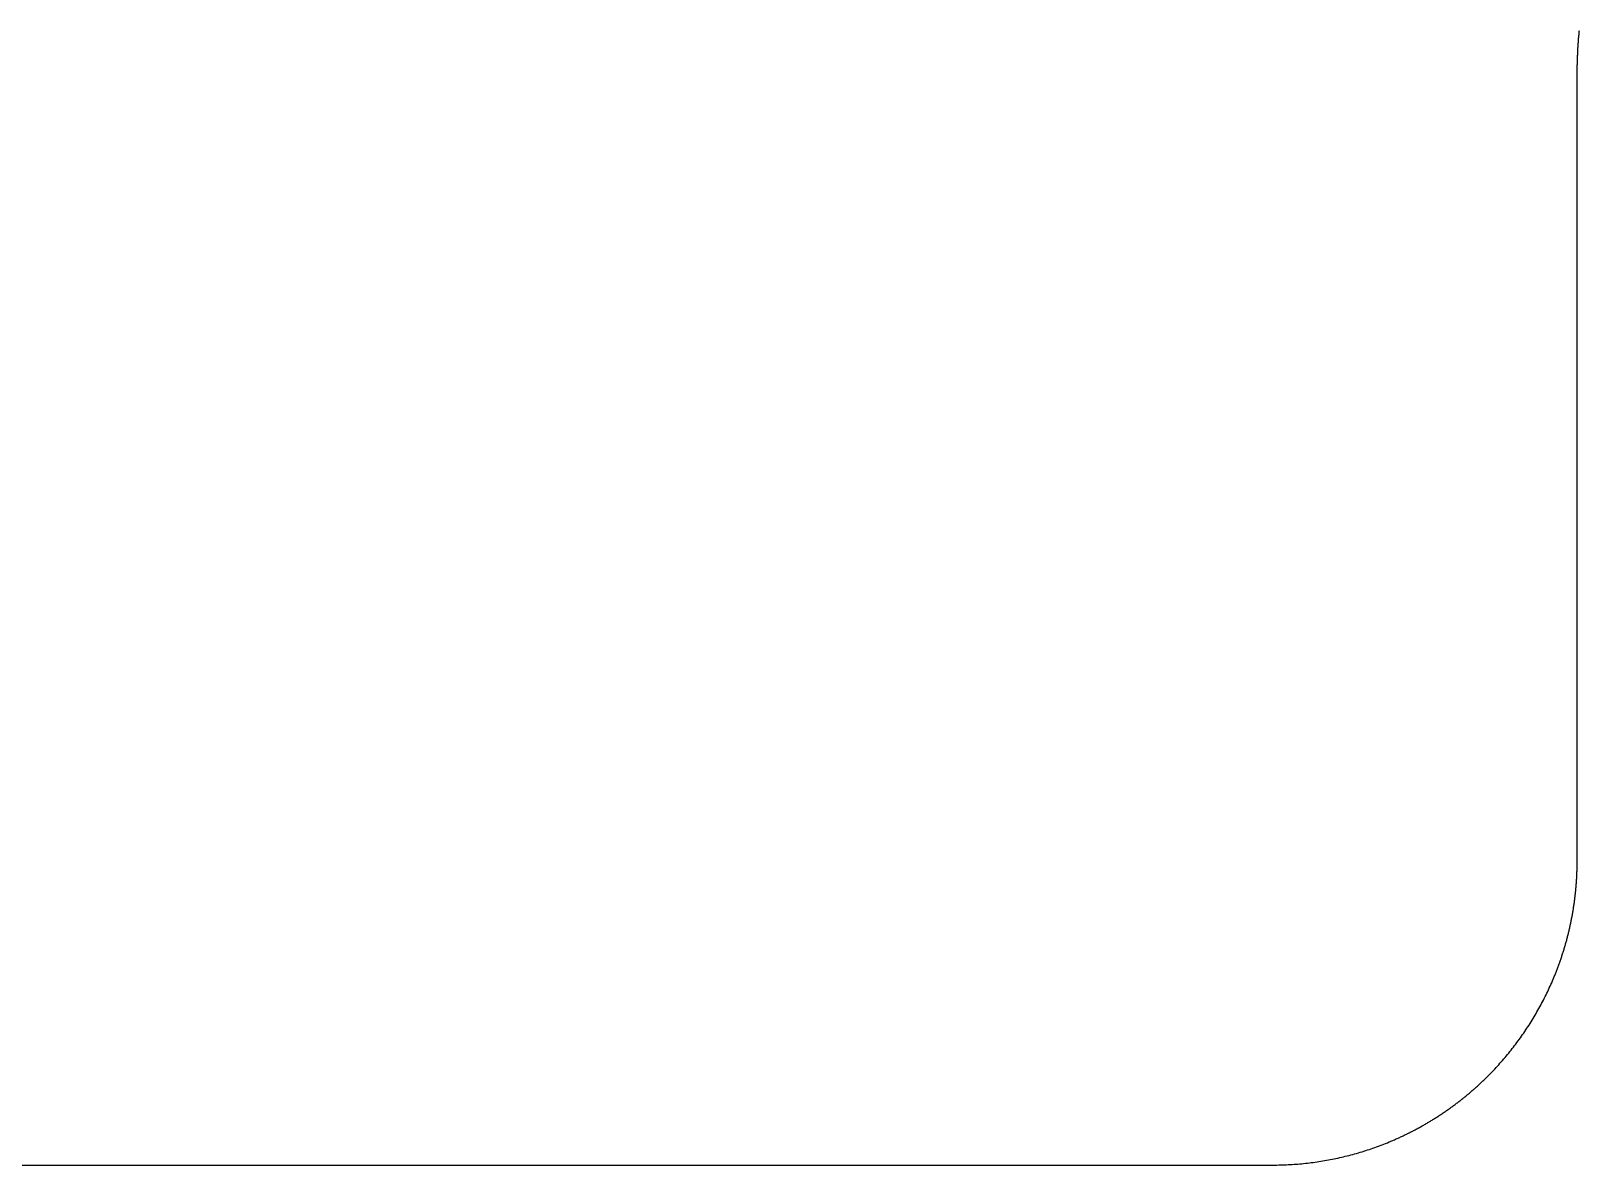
# Model space of a CAD drawing. Header units: millimetres. Extents: x -10 to 277, y -95 to 18.
# Drawn here: x 206.21 to 216.39, y -95.23 to -87.77 of the extents above; entities that cross this region are included whole.
import ezdxf

# ---------------------------------------------------------------- set-up
doc = ezdxf.new("R2010")
doc.units = ezdxf.units.MM
doc.header["$MEASUREMENT"] = 0
doc.layers.add('Edge.Cuts', color=53, linetype='CONTINUOUS')

msp = doc.modelspace()

# ---------------------------------------------------------------- linework, layer by layer
at = {"layer": 'Edge.Cuts', "linetype": 'Continuous'}
for p, q in [((216.383042, -87.815371), (216.382485, -87.82167)), ((216.383619, -87.809072), (216.383042, -87.815371)), ((216.384215, -87.802776), (216.383619, -87.809072)), ((216.384831, -87.796481), (216.384215, -87.802776)), ((216.385468, -87.790189), (216.384831, -87.796481)), ((216.386124, -87.783898), (216.385468, -87.790189)), ((216.3868, -87.77761), (216.386124, -87.783898)), ((216.387496, -87.771324), (216.3868, -87.77761)), ((216.376529, -87.916365), (216.376292, -87.922688)), ((216.376787, -87.910043), (216.376529, -87.916365)), ((216.377064, -87.903723), (216.376787, -87.910043)), ((216.377361, -87.897402), (216.377064, -87.903723)), ((216.377678, -87.891084), (216.377361, -87.897402)), ((216.378016, -87.884766), (216.377678, -87.891084)), ((216.378373, -87.87845), (216.378016, -87.884766)), ((216.37875, -87.872135), (216.378373, -87.87845)), ((216.379147, -87.865822), (216.37875, -87.872135)), ((216.379564, -87.859509), (216.379147, -87.865822)), ((216.380001, -87.8532), (216.379564, -87.859509)), ((216.380458, -87.84689), (216.380001, -87.8532)), ((216.380935, -87.840583), (216.380458, -87.84689)), ((216.381432, -87.834277), (216.380935, -87.840583)), ((216.381949, -87.827973), (216.381432, -87.834277)), ((216.382485, -87.82167), (216.381949, -87.827973)), ((216.375001, -87.992292), (216.375, -87.9946)), ((216.375, -93.226), (216.375, -87.9946)), ((216.375019, -87.98596), (216.375001, -87.992292)), ((216.375056, -87.979631), (216.375019, -87.98596)), ((216.375113, -87.973301), (216.375056, -87.979631)), ((216.375191, -87.966973), (216.375113, -87.973301)), ((216.375288, -87.960643), (216.375191, -87.966973)), ((216.375405, -87.954316), (216.375288, -87.960643)), ((216.375543, -87.947988), (216.375405, -87.954316)), ((216.3757, -87.941663), (216.375543, -87.947988)), ((216.375877, -87.935336), (216.3757, -87.941663)), ((216.376075, -87.929012), (216.375877, -87.935336)), ((216.376292, -87.922688), (216.376075, -87.929012)), ((216.372936, -93.316877), (216.373213, -93.310557)), ((216.373213, -93.310557), (216.373471, -93.304235)), ((216.373471, -93.304235), (216.373708, -93.297912)), ((216.373708, -93.297912), (216.373925, -93.291588)), ((216.373925, -93.291588), (216.374123, -93.285264)), ((216.374123, -93.285264), (216.3743, -93.278937)), ((216.3743, -93.278937), (216.374457, -93.272612)), ((216.374457, -93.272612), (216.374595, -93.266284)), ((216.374595, -93.266284), (216.374712, -93.259957)), ((216.374712, -93.259957), (216.374809, -93.253627)), ((216.374809, -93.253627), (216.374887, -93.247299)), ((216.374887, -93.247299), (216.374944, -93.240969)), ((216.374944, -93.240969), (216.374981, -93.23464)), ((216.374981, -93.23464), (216.374999, -93.228309)), ((216.374999, -93.228309), (216.375, -93.226)), ((216.365785, -93.417824), (216.366381, -93.411528)), ((216.366381, -93.411528), (216.366958, -93.405229)), ((216.366958, -93.405229), (216.367515, -93.39893)), ((216.367515, -93.39893), (216.368051, -93.392627)), ((216.368051, -93.392627), (216.368568, -93.386323)), ((216.368568, -93.386323), (216.369065, -93.380017)), ((216.369065, -93.380017), (216.369542, -93.37371)), ((216.369542, -93.37371), (216.369999, -93.3674)), ((216.369999, -93.3674), (216.370436, -93.361091)), ((216.370436, -93.361091), (216.370853, -93.354778)), ((216.370853, -93.354778), (216.37125, -93.348465)), ((216.37125, -93.348465), (216.371627, -93.34215)), ((216.371627, -93.34215), (216.371984, -93.335834)), ((216.371984, -93.335834), (216.372322, -93.329516)), ((216.372322, -93.329516), (216.372639, -93.323198)), ((216.372639, -93.323198), (216.372936, -93.316877)), ((216.353538, -93.518257), (216.354452, -93.512)), ((216.354452, -93.512), (216.355347, -93.505739)), ((216.355347, -93.505739), (216.356221, -93.499477)), ((216.356221, -93.499477), (216.357076, -93.49321)), ((216.357076, -93.49321), (216.357911, -93.486942)), ((216.357911, -93.486942), (216.358726, -93.48067)), ((216.358726, -93.48067), (216.359522, -93.474397)), ((216.359522, -93.474397), (216.360297, -93.46812)), ((216.360297, -93.46812), (216.361053, -93.461841)), ((216.361053, -93.461841), (216.361788, -93.455559)), ((216.361788, -93.455559), (216.362504, -93.449276)), ((216.362504, -93.449276), (216.3632, -93.44299)), ((216.3632, -93.44299), (216.363876, -93.436702)), ((216.363876, -93.436702), (216.364532, -93.430411)), ((216.364532, -93.430411), (216.365169, -93.424119)), ((216.365169, -93.424119), (216.365785, -93.417824)), ((216.336226, -93.617938), (216.337456, -93.611735)), ((216.337456, -93.611735), (216.338666, -93.605528)), ((216.338666, -93.605528), (216.339856, -93.599317)), ((216.339856, -93.599317), (216.341027, -93.593102)), ((216.341027, -93.593102), (216.342178, -93.586884)), ((216.342178, -93.586884), (216.343309, -93.580661)), ((216.343309, -93.580661), (216.344421, -93.574436)), ((216.344421, -93.574436), (216.345513, -93.568207)), ((216.345513, -93.568207), (216.346585, -93.561975)), ((216.346585, -93.561975), (216.347638, -93.555739)), ((216.347638, -93.555739), (216.348671, -93.5495)), ((216.348671, -93.5495), (216.349684, -93.543258)), ((216.349684, -93.543258), (216.350677, -93.537013)), ((216.350677, -93.537013), (216.351651, -93.530764)), ((216.351651, -93.530764), (216.352604, -93.524512)), ((216.352604, -93.524512), (216.353538, -93.518257)), ((216.31233, -93.722751), (216.313891, -93.716622)), ((216.313891, -93.716622), (216.315433, -93.710489)), ((216.315433, -93.710489), (216.316956, -93.70435)), ((216.316956, -93.70435), (216.318459, -93.698207)), ((216.318459, -93.698207), (216.319943, -93.692058)), ((216.319943, -93.692058), (216.321407, -93.685906)), ((216.321407, -93.685906), (216.322852, -93.679748)), ((216.322852, -93.679748), (216.324277, -93.673587)), ((216.324277, -93.673587), (216.325683, -93.66742)), ((216.325683, -93.66742), (216.32707, -93.66125)), ((216.32707, -93.66125), (216.328436, -93.655075)), ((216.328436, -93.655075), (216.329784, -93.648896)), ((216.329784, -93.648896), (216.331111, -93.642712)), ((216.331111, -93.642712), (216.332419, -93.636525)), ((216.332419, -93.636525), (216.333708, -93.630333)), ((216.333708, -93.630333), (216.334977, -93.624138)), ((216.334977, -93.624138), (216.336226, -93.617938)), ((216.282832, -93.826139), (216.284721, -93.820103)), ((216.284721, -93.820103), (216.28659, -93.81406)), ((216.28659, -93.81406), (216.288441, -93.808011)), ((216.288441, -93.808011), (216.290272, -93.801957)), ((216.290272, -93.801957), (216.292085, -93.795897)), ((216.292085, -93.795897), (216.293878, -93.789831)), ((216.293878, -93.789831), (216.295651, -93.78376)), ((216.295651, -93.78376), (216.297406, -93.777683)), ((216.297406, -93.777683), (216.299141, -93.7716)), ((216.299141, -93.7716), (216.300858, -93.765512)), ((216.300858, -93.765512), (216.302554, -93.75942)), ((216.302554, -93.75942), (216.304232, -93.753321)), ((216.304232, -93.753321), (216.30589, -93.747217)), ((216.30589, -93.747217), (216.307529, -93.741108)), ((216.307529, -93.741108), (216.309149, -93.734995)), ((216.309149, -93.734995), (216.310749, -93.728875)), ((216.310749, -93.728875), (216.31233, -93.722751)), ((216.247819, -93.927801), (216.250029, -93.921874)), ((216.250029, -93.921874), (216.252221, -93.91594)), ((216.252221, -93.91594), (216.254394, -93.909999)), ((216.254394, -93.909999), (216.256548, -93.904052)), ((216.256548, -93.904052), (216.258684, -93.898097)), ((216.258684, -93.898097), (216.2608, -93.892136)), ((216.2608, -93.892136), (216.262898, -93.886168)), ((216.262898, -93.886168), (216.264976, -93.880194)), ((216.264976, -93.880194), (216.267036, -93.874213)), ((216.267036, -93.874213), (216.269077, -93.868226)), ((216.269077, -93.868226), (216.271099, -93.862232)), ((216.271099, -93.862232), (216.273102, -93.856232)), ((216.273102, -93.856232), (216.275086, -93.850226)), ((216.275086, -93.850226), (216.277051, -93.844214)), ((216.277051, -93.844214), (216.278997, -93.838195)), ((216.278997, -93.838195), (216.280924, -93.83217)), ((216.280924, -93.83217), (216.282832, -93.826139)), ((216.207394, -94.027436), (216.212427, -94.015829)), ((216.212427, -94.015829), (216.217386, -94.00419)), ((216.217386, -94.00419), (216.222272, -93.99252)), ((216.222272, -93.99252), (216.224687, -93.986674)), ((216.224687, -93.986674), (216.227084, -93.98082)), ((216.227084, -93.98082), (216.229462, -93.974958)), ((216.229462, -93.974958), (216.231822, -93.969089)), ((216.231822, -93.969089), (216.234163, -93.963213)), ((216.234163, -93.963213), (216.236486, -93.957329)), ((216.236486, -93.957329), (216.23879, -93.951438)), ((216.23879, -93.951438), (216.241075, -93.945539)), ((216.241075, -93.945539), (216.243342, -93.939633)), ((216.243342, -93.939633), (216.24559, -93.933721)), ((216.24559, -93.933721), (216.247819, -93.927801)), ((216.158826, -94.130394), (216.164511, -94.119093)), ((216.164511, -94.119093), (216.170124, -94.107757)), ((216.170124, -94.107757), (216.175665, -94.096385)), ((216.175665, -94.096385), (216.181134, -94.084978)), ((216.181134, -94.084978), (216.186531, -94.073537)), ((216.186531, -94.073537), (216.191856, -94.062061)), ((216.191856, -94.062061), (216.197108, -94.050552)), ((216.197108, -94.050552), (216.202287, -94.03901)), ((216.202287, -94.03901), (216.207394, -94.027436)), ((216.10449, -94.230408), (216.110806, -94.219451)), ((216.110806, -94.219451), (216.117054, -94.208454)), ((216.117054, -94.208454), (216.123232, -94.197417)), ((216.123232, -94.197417), (216.12934, -94.186342)), ((216.12934, -94.186342), (216.135379, -94.175228)), ((216.135379, -94.175228), (216.141347, -94.164075)), ((216.141347, -94.164075), (216.147244, -94.152885)), ((216.147244, -94.152885), (216.153071, -94.141658)), ((216.153071, -94.141658), (216.158826, -94.130394)), ((216.037567, -94.337684), (216.044563, -94.32715)), ((216.044563, -94.32715), (216.051491, -94.316572)), ((216.051491, -94.316572), (216.058353, -94.305951)), ((216.058353, -94.305951), (216.065148, -94.295286)), ((216.065148, -94.295286), (216.071875, -94.284578)), ((216.071875, -94.284578), (216.078534, -94.273827)), ((216.078534, -94.273827), (216.085126, -94.263034)), ((216.085126, -94.263034), (216.091649, -94.2522)), ((216.091649, -94.2522), (216.098104, -94.241324)), ((216.098104, -94.241324), (216.10449, -94.230408)), ((215.96401, -94.4405), (215.971656, -94.430431)), ((215.971656, -94.430431), (215.979239, -94.420313)), ((215.979239, -94.420313), (215.986757, -94.410148)), ((215.986757, -94.410148), (215.994211, -94.399935)), ((215.994211, -94.399935), (216.001601, -94.389675)), ((216.001601, -94.389675), (216.008925, -94.379368)), ((216.008925, -94.379368), (216.016184, -94.369016)), ((216.016184, -94.369016), (216.023378, -94.358617)), ((216.023378, -94.358617), (216.030506, -94.348173)), ((216.030506, -94.348173), (216.037567, -94.337684)), ((215.884097, -94.538466), (215.892366, -94.528898)), ((215.892366, -94.528898), (215.900574, -94.519278)), ((215.900574, -94.519278), (215.908721, -94.509607)), ((215.908721, -94.509607), (215.916806, -94.499885)), ((215.916806, -94.499885), (215.92483, -94.490113)), ((215.92483, -94.490113), (215.932791, -94.480289)), ((215.932791, -94.480289), (215.94069, -94.470416)), ((215.94069, -94.470416), (215.948526, -94.460493)), ((215.948526, -94.460493), (215.9563, -94.450521)), ((215.9563, -94.450521), (215.96401, -94.4405)), ((215.7892, -94.6402), (215.79812, -94.631223)), ((215.79812, -94.631223), (215.806982, -94.622191)), ((215.806982, -94.622191), (215.815787, -94.613104)), ((215.815787, -94.613104), (215.824533, -94.603963)), ((215.824533, -94.603963), (215.83322, -94.594767)), ((215.83322, -94.594767), (215.841849, -94.585517)), ((215.841849, -94.585517), (215.850418, -94.576213)), ((215.850418, -94.576213), (215.858928, -94.566855)), ((215.858928, -94.566855), (215.867378, -94.557445)), ((215.867378, -94.557445), (215.875768, -94.547982)), ((215.875768, -94.547982), (215.884097, -94.538466)), ((215.680886, -94.740796), (215.685671, -94.736657)), ((215.685671, -94.736657), (215.690442, -94.732504)), ((215.690442, -94.732504), (215.695201, -94.728335)), ((215.695201, -94.728335), (215.699946, -94.724151)), ((215.699946, -94.724151), (215.704678, -94.719952)), ((215.704678, -94.719952), (215.709397, -94.715738)), ((215.709397, -94.715738), (215.714104, -94.711509)), ((215.714104, -94.711509), (215.718796, -94.707265)), ((215.718796, -94.707265), (215.723475, -94.703006)), ((215.723475, -94.703006), (215.728141, -94.698733)), ((215.728141, -94.698733), (215.732794, -94.694443)), ((215.732794, -94.694443), (215.737433, -94.69014)), ((215.737433, -94.69014), (215.742059, -94.685821)), ((215.742059, -94.685821), (215.746671, -94.681489)), ((215.746671, -94.681489), (215.75127, -94.67714)), ((215.75127, -94.67714), (215.755854, -94.672778)), ((215.755854, -94.672778), (215.760426, -94.6684)), ((215.760426, -94.6684), (215.764984, -94.664009)), ((215.764984, -94.664009), (215.769528, -94.659602)), ((215.769528, -94.659602), (215.774058, -94.655182)), ((215.774058, -94.655182), (215.778575, -94.650746)), ((215.778575, -94.650746), (215.783077, -94.646296)), ((215.783077, -94.646296), (215.787567, -94.641831)), ((215.787567, -94.641831), (215.7892, -94.6402)), ((215.557174, -94.839205), (215.562269, -94.835459)), ((215.562269, -94.835459), (215.567353, -94.831696)), ((215.567353, -94.831696), (215.572424, -94.827918)), ((215.572424, -94.827918), (215.577484, -94.824123)), ((215.577484, -94.824123), (215.582531, -94.820313)), ((215.582531, -94.820313), (215.587566, -94.816486)), ((215.587566, -94.816486), (215.592589, -94.812644)), ((215.592589, -94.812644), (215.597601, -94.808785)), ((215.597601, -94.808785), (215.602599, -94.804911)), ((215.602599, -94.804911), (215.607586, -94.801021)), ((215.607586, -94.801021), (215.61256, -94.797115)), ((215.61256, -94.797115), (215.617523, -94.793193)), ((215.617523, -94.793193), (215.622472, -94.789256)), ((215.622472, -94.789256), (215.62741, -94.785303)), ((215.62741, -94.785303), (215.632334, -94.781335)), ((215.632334, -94.781335), (215.637247, -94.77735)), ((215.637247, -94.77735), (215.642146, -94.773351)), ((215.642146, -94.773351), (215.647034, -94.769335)), ((215.647034, -94.769335), (215.651907, -94.765304)), ((215.651907, -94.765304), (215.65677, -94.761258)), ((215.65677, -94.761258), (215.661618, -94.757196)), ((215.661618, -94.757196), (215.666455, -94.753119)), ((215.666455, -94.753119), (215.671278, -94.749027)), ((215.671278, -94.749027), (215.676089, -94.744918)), ((215.676089, -94.744918), (215.680886, -94.740796)), ((215.399047, -94.943934), (215.404475, -94.940687)), ((215.404475, -94.940687), (215.409893, -94.937423)), ((215.409893, -94.937423), (215.415299, -94.934142)), ((215.415299, -94.934142), (215.420696, -94.930843)), ((215.420696, -94.930843), (215.426082, -94.927528)), ((215.426082, -94.927528), (215.431458, -94.924195)), ((215.431458, -94.924195), (215.436823, -94.920846)), ((215.436823, -94.920846), (215.442178, -94.91748)), ((215.442178, -94.91748), (215.447521, -94.914097)), ((215.447521, -94.914097), (215.452854, -94.910696)), ((215.452854, -94.910696), (215.458176, -94.90728)), ((215.458176, -94.90728), (215.463487, -94.903846)), ((215.463487, -94.903846), (215.468787, -94.900396)), ((215.468787, -94.900396), (215.474077, -94.896928)), ((215.474077, -94.896928), (215.479355, -94.893444)), ((215.479355, -94.893444), (215.484623, -94.889944)), ((215.484623, -94.889944), (215.489879, -94.886427)), ((215.489879, -94.886427), (215.495124, -94.882893)), ((215.495124, -94.882893), (215.500357, -94.879343)), ((215.500357, -94.879343), (215.50558, -94.875775)), ((215.50558, -94.875775), (215.510791, -94.872192)), ((215.510791, -94.872192), (215.515991, -94.868592)), ((215.515991, -94.868592), (215.521179, -94.864976)), ((215.521179, -94.864976), (215.526356, -94.861343)), ((215.526356, -94.861343), (215.531521, -94.857695)), ((215.531521, -94.857695), (215.536676, -94.854029)), ((215.536676, -94.854029), (215.541817, -94.850348)), ((215.541817, -94.850348), (215.546948, -94.84665)), ((215.546948, -94.84665), (215.552067, -94.842936)), ((215.552067, -94.842936), (215.557174, -94.839205)), ((215.208753, -95.043916), (215.214499, -95.04127)), ((215.214499, -95.04127), (215.220236, -95.038606)), ((215.220236, -95.038606), (215.225965, -95.035923)), ((215.225965, -95.035923), (215.231685, -95.033223)), ((215.231685, -95.033223), (215.237397, -95.030504)), ((215.237397, -95.030504), (215.2431, -95.027767)), ((215.2431, -95.027767), (215.248794, -95.025013)), ((215.248794, -95.025013), (215.25448, -95.02224)), ((215.25448, -95.02224), (215.260157, -95.01945)), ((215.260157, -95.01945), (215.265825, -95.016641)), ((215.265825, -95.016641), (215.271484, -95.013815)), ((215.271484, -95.013815), (215.277134, -95.01097)), ((215.277134, -95.01097), (215.282775, -95.008108)), ((215.282775, -95.008108), (215.288407, -95.005228)), ((215.288407, -95.005228), (215.29403, -95.00233)), ((215.29403, -95.00233), (215.299643, -94.999415)), ((215.299643, -94.999415), (215.305247, -94.996482)), ((215.305247, -94.996482), (215.310843, -94.99353)), ((215.310843, -94.99353), (215.316428, -94.990562)), ((215.316428, -94.990562), (215.322004, -94.987576)), ((215.322004, -94.987576), (215.327571, -94.984572)), ((215.327571, -94.984572), (215.333128, -94.98155)), ((215.333128, -94.98155), (215.338675, -94.978512)), ((215.338675, -94.978512), (215.344213, -94.975455)), ((215.344213, -94.975455), (215.349741, -94.972381)), ((215.349741, -94.972381), (215.35526, -94.96929)), ((215.35526, -94.96929), (215.360768, -94.966181)), ((215.360768, -94.966181), (215.366267, -94.963055)), ((215.366267, -94.963055), (215.371755, -94.959911)), ((215.371755, -94.959911), (215.377234, -94.95675)), ((215.377234, -94.95675), (215.382702, -94.953572)), ((215.382702, -94.953572), (215.388161, -94.950376)), ((215.388161, -94.950376), (215.393609, -94.947164)), ((215.393609, -94.947164), (215.399047, -94.943934)), ((214.93641, -95.145587), (214.948538, -95.141998)), ((214.948538, -95.141998), (214.960644, -95.138332)), ((214.960644, -95.138332), (214.972726, -95.13459)), ((214.972726, -95.13459), (214.984785, -95.130771)), ((214.984785, -95.130771), (214.996819, -95.126875)), ((214.996819, -95.126875), (215.008829, -95.122904)), ((215.008829, -95.122904), (215.020814, -95.118857)), ((215.020814, -95.118857), (215.032773, -95.114734)), ((215.032773, -95.114734), (215.044706, -95.110535)), ((215.044706, -95.110535), (215.056613, -95.106261)), ((215.056613, -95.106261), (215.068492, -95.101912)), ((215.068492, -95.101912), (215.080344, -95.097487)), ((215.080344, -95.097487), (215.092167, -95.092988)), ((215.092167, -95.092988), (215.103962, -95.088414)), ((215.103962, -95.088414), (215.115728, -95.083765)), ((215.115728, -95.083765), (215.127465, -95.079042)), ((215.127465, -95.079042), (215.139171, -95.074245)), ((215.139171, -95.074245), (215.145013, -95.071819)), ((215.145013, -95.071819), (215.150847, -95.069374)), ((215.150847, -95.069374), (215.156674, -95.066911)), ((215.156674, -95.066911), (215.162492, -95.064429)), ((215.162492, -95.064429), (215.168303, -95.061929)), ((215.168303, -95.061929), (215.174106, -95.059411)), ((215.174106, -95.059411), (215.179901, -95.056874)), ((215.179901, -95.056874), (215.185688, -95.054319)), ((215.185688, -95.054319), (215.191466, -95.051746)), ((215.191466, -95.051746), (215.197237, -95.049154)), ((215.197237, -95.049154), (215.202999, -95.046544)), ((215.202999, -95.046544), (215.208753, -95.043916)), ((52.325, -95.226), (214.375, -95.226)), ((214.375, -95.226), (214.387654, -95.22596)), ((214.387654, -95.22596), (214.400306, -95.22584)), ((214.400306, -95.22584), (214.412956, -95.22564)), ((214.412956, -95.22564), (214.425603, -95.22536)), ((214.425603, -95.22536), (214.438248, -95.225001)), ((214.438248, -95.225001), (214.450889, -95.224561)), ((214.450889, -95.224561), (214.463526, -95.224042)), ((214.463526, -95.224042), (214.476159, -95.223442)), ((214.476159, -95.223442), (214.488787, -95.222763)), ((214.488787, -95.222763), (214.50141, -95.222004)), ((214.50141, -95.222004), (214.514028, -95.221166)), ((214.514028, -95.221166), (214.52664, -95.220247)), ((214.52664, -95.220247), (214.539245, -95.219249)), ((214.539245, -95.219249), (214.551843, -95.218171)), ((214.551843, -95.218171), (214.564434, -95.217014)), ((214.564434, -95.217014), (214.577017, -95.215777)), ((214.577017, -95.215777), (214.589592, -95.21446)), ((214.589592, -95.21446), (214.602157, -95.213064)), ((214.602157, -95.213064), (214.614714, -95.211589)), ((214.614714, -95.211589), (214.627261, -95.210034)), ((214.627261, -95.210034), (214.639798, -95.2084)), ((214.639798, -95.2084), (214.652325, -95.206686)), ((214.652325, -95.206686), (214.66484, -95.204894)), ((214.66484, -95.204894), (214.677344, -95.203022)), ((214.677344, -95.203022), (214.689836, -95.201071)), ((214.689836, -95.201071), (214.702315, -95.199041)), ((214.702315, -95.199041), (214.714781, -95.196933)), ((214.714781, -95.196933), (214.727234, -95.194745)), ((214.727234, -95.194745), (214.739673, -95.192479)), ((214.739673, -95.192479), (214.752098, -95.190134)), ((214.752098, -95.190134), (214.764507, -95.18771)), ((214.764507, -95.18771), (214.776902, -95.185208)), ((214.776902, -95.185208), (214.78928, -95.182628)), ((214.78928, -95.182628), (214.801642, -95.179969)), ((214.801642, -95.179969), (214.813988, -95.177232)), ((214.813988, -95.177232), (214.826316, -95.174417)), ((214.826316, -95.174417), (214.838626, -95.171524)), ((214.838626, -95.171524), (214.850918, -95.168553)), ((214.850918, -95.168553), (214.863191, -95.165505)), ((214.863191, -95.165505), (214.875446, -95.162379)), ((214.875446, -95.162379), (214.88768, -95.159175)), ((214.88768, -95.159175), (214.899894, -95.155894)), ((214.899894, -95.155894), (214.912087, -95.152535)), ((214.912087, -95.152535), (214.924259, -95.1491)), ((214.924259, -95.1491), (214.93641, -95.145587))]:
    msp.add_line(p, q, dxfattribs=at)

doc.saveas('drawing.dxf')
